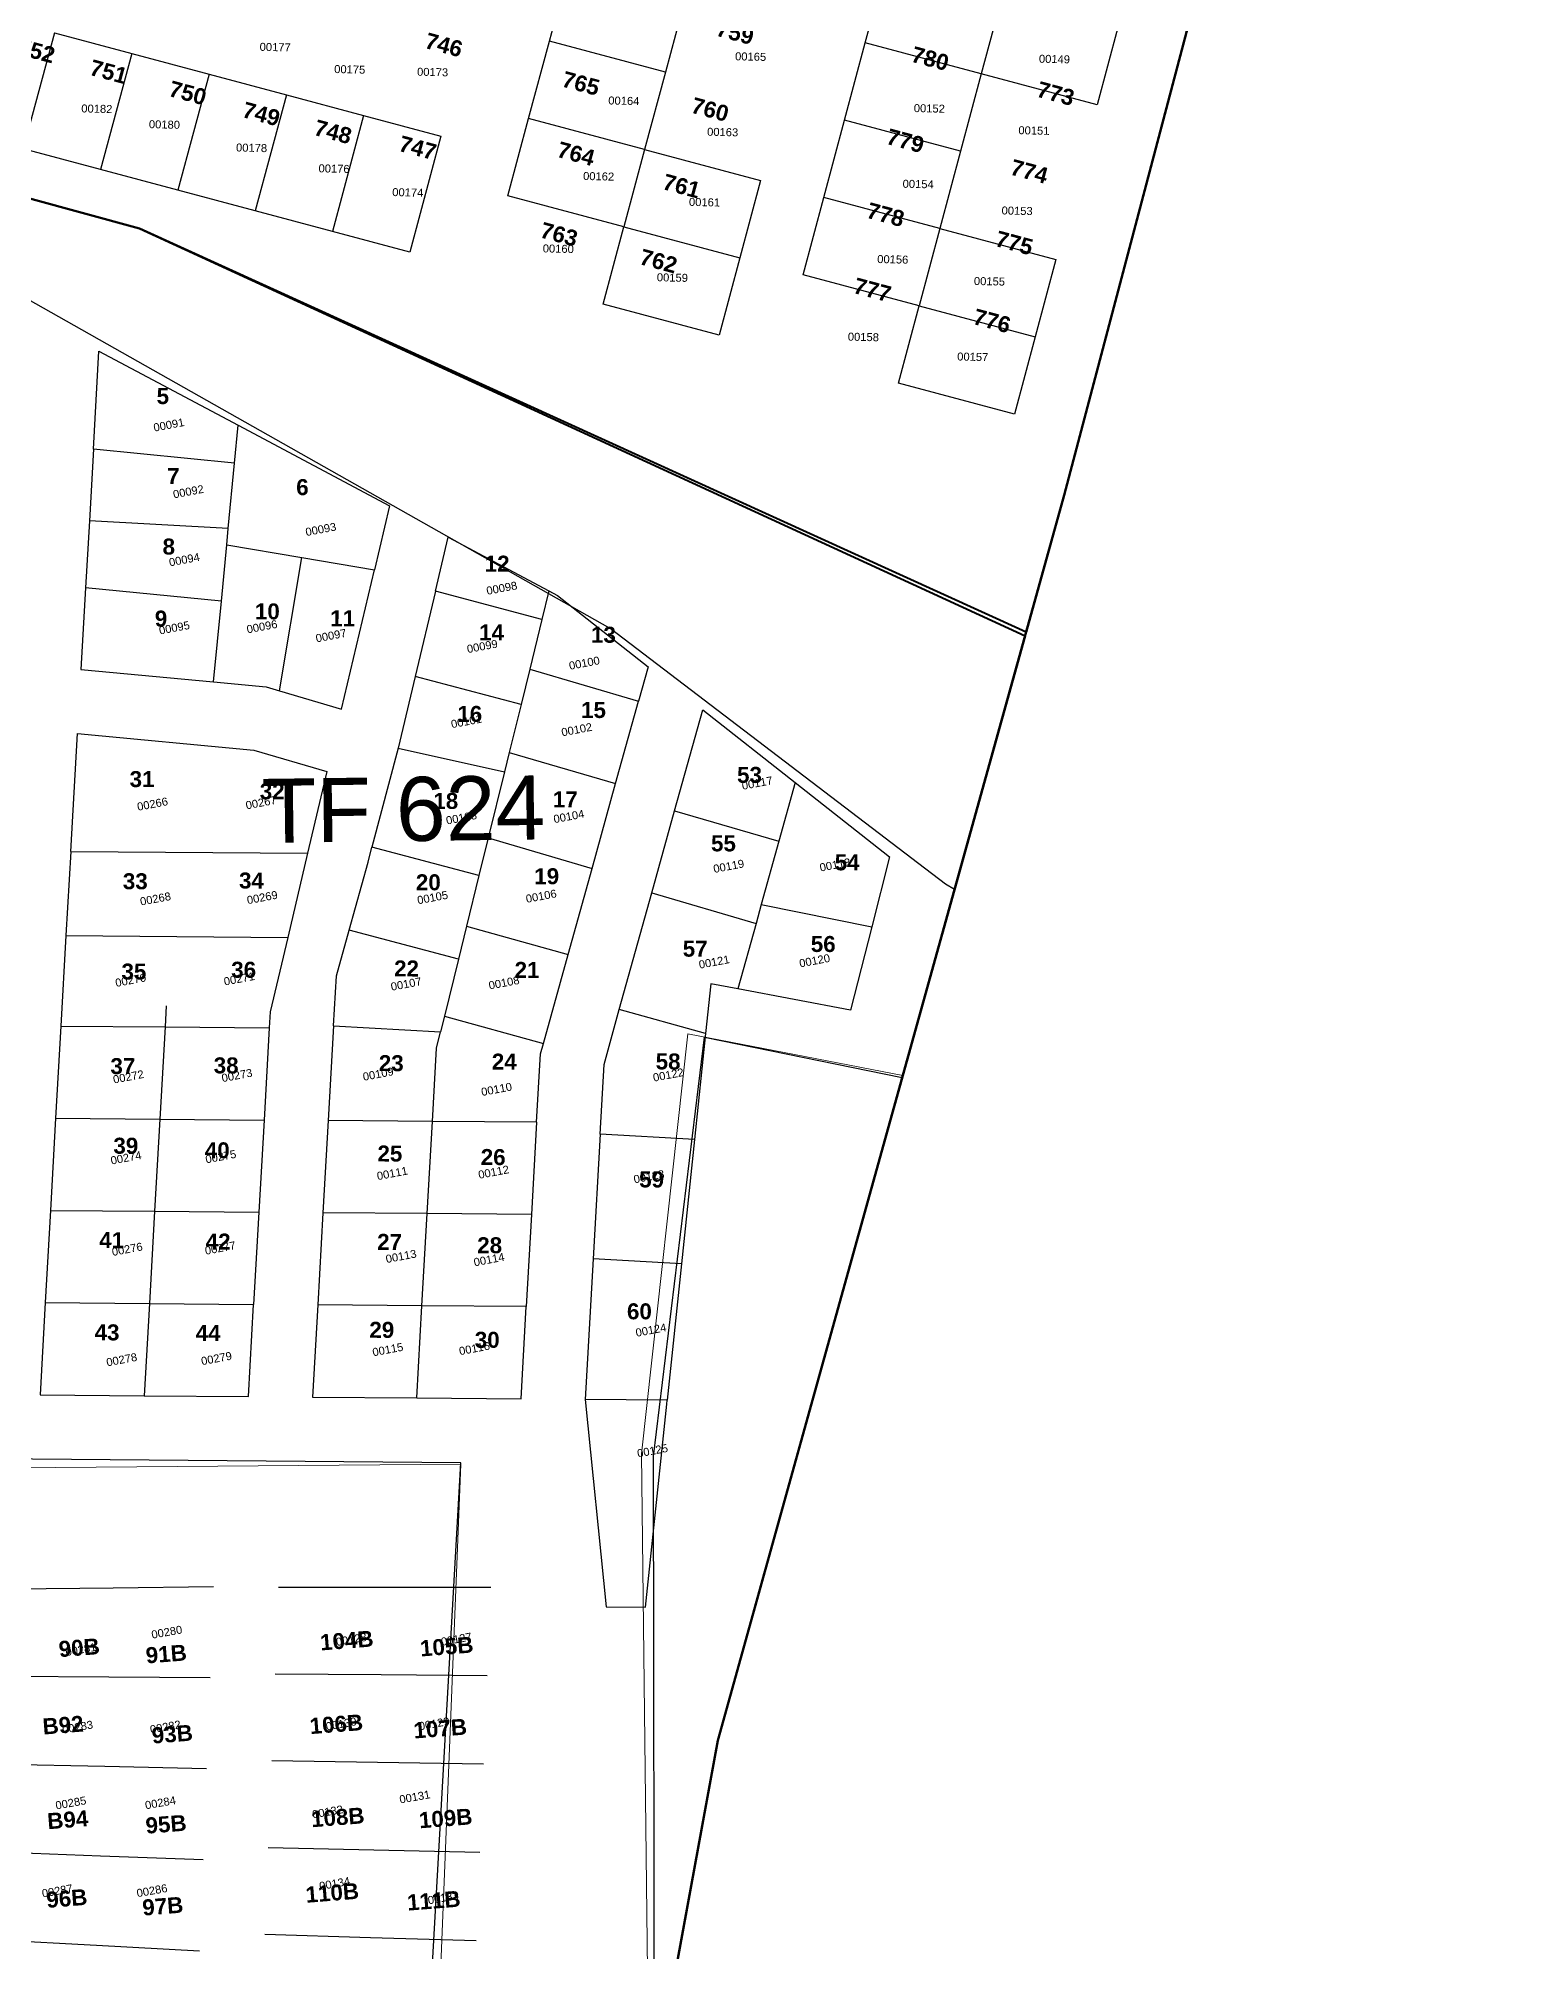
# Model space of a CAD drawing. Header units: metres. Extents: x 0 to 1324930, y 0 to 1631912.
# Drawn here: x 254225.1 to 254411, y 1630227.5 to 1630466.6 of the extents above; entities that cross this region are included whole.
import ezdxf
from ezdxf.enums import TextEntityAlignment as Align

# ---------------------------------------------------------------- set-up
doc = ezdxf.new("R2010")
doc.units = ezdxf.units.M
doc.header["$MEASUREMENT"] = 0
doc.linetypes.add('DGN Style 2', pattern=[29.229957, 17.537974, -11.691983])
doc.layers.add('limites_communes_2025', color=7, linetype='Continuous', lineweight=0)
doc.layers.add('Numero Titre Foncier', color=4, linetype='Continuous', lineweight=0)
for name, color, linetype in [('limites_parcelles', 7, 'Continuous'), ('limites_sections', 7, 'Continuous'), ('limites_tf', 7, 'Continuous'), ('numero_lot', 7, 'Continuous'), ('numero_parcelle', 7, 'Continuous')]:
    doc.layers.add(name, color=color, linetype=linetype)
doc.styles.add('Style-Arial', font='arial.ttf')
doc.styles.add('style1', font='')
doc.styles.get('style1').set_extended_font_data('Times New Roman', bold=True)

msp = doc.modelspace()

# ---------------------------------------------------------------- linework, layer by layer
at = {"layer": 'limites_communes_2025', "color": 3, "lineweight": 80, "flags": 128}
for points in [[(252710.2872, 1631107.3833), (252982.4701, 1631682.9759), (252993.7572, 1631687.3199), (253010.694, 1631729.9757), (253066.3854, 1631842.8952), (253066.3854, 1631842.8952), (253098.7298, 1631912.4498), (253659.0228, 1631648.0069), (253757.0504, 1631605.0124), (254274.3391, 1631378.1314), (254622, 1631294), (254624.2075, 1631293.4301), (254621.5327, 1631279.8563), (254569.5419, 1631182.2248), (254530.2512, 1631049.2714), (254527.2805, 1631037.9628), (254483.023, 1630869.4867), (254395.3871, 1630569.1026), (254353.2541, 1630409.5098), (254309.9852, 1630253.9323), (254287.3632, 1630130.504), (254273.8695, 1629992.7881), (254275.8538, 1629906.666)], [(254353.2541, 1630409.5098), (254395.3871, 1630569.1026)], [(254309.9852, 1630253.9323), (254353.2541, 1630409.5098)], [(254287.3632, 1630130.504), (254309.9852, 1630253.9323)]]:
    msp.add_lwpolyline(points, dxfattribs=at)
at = {"layer": 'limites_parcelles'}
for p, q in [((254288.9388, 1630466.26664), (254291.52602, 1630475.9258)), ((254328.39962, 1630466.05059), (254330.98661, 1630475.71017)), ((254306.01475, 1630472.04497), (254303.42753, 1630462.38581)), ((254345.47598, 1630471.82969), (254342.88899, 1630462.17011)), ((254227.10303, 1630467.30122), (254223.2222, 1630452.81249)), ((254227.10303, 1630467.30122), (254236.76219, 1630464.714)), ((254286.35158, 1630456.60748), (254288.9388, 1630466.26664)), ((254303.42753, 1630462.38581), (254288.9388, 1630466.26664)), ((254325.81263, 1630456.39101), (254328.39962, 1630466.05059)), ((254342.88899, 1630462.17011), (254328.39962, 1630466.05059)), ((254359.96535, 1630467.9492), (254357.37836, 1630458.28962)), ((254236.76219, 1630464.714), (254232.88136, 1630450.22527)), ((254236.76219, 1630464.714), (254246.42135, 1630462.12678)), ((254246.42135, 1630462.12678), (254242.54052, 1630447.63805)), ((254246.42135, 1630462.12678), (254256.0805, 1630459.53956)), ((254303.42753, 1630462.38581), (254300.84031, 1630452.72665)), ((254342.88899, 1630462.17011), (254340.302, 1630452.51053)), ((254357.37836, 1630458.28962), (254342.88899, 1630462.17011)), ((254256.0805, 1630459.53956), (254252.19967, 1630445.05083)), ((254256.0805, 1630459.53956), (254265.73966, 1630456.95234)), ((254265.73966, 1630456.95234), (254261.85883, 1630442.46361)), ((254265.73966, 1630456.95234), (254275.39881, 1630454.36513)), ((254283.76436, 1630446.94833), (254286.35158, 1630456.60748)), ((254300.84031, 1630452.72665), (254286.35158, 1630456.60748)), ((254323.22564, 1630446.73143), (254325.81263, 1630456.39101)), ((254340.302, 1630452.51053), (254325.81263, 1630456.39101)), ((254275.39881, 1630454.36513), (254271.51798, 1630439.87639)), ((254232.88136, 1630450.22527), (254223.2222, 1630452.81249)), ((254300.84031, 1630452.72665), (254298.25309, 1630443.0675)), ((254300.84031, 1630452.72665), (254315.32905, 1630448.84582)), ((254340.302, 1630452.51053), (254337.71501, 1630442.85095)), ((254242.54052, 1630447.63805), (254232.88136, 1630450.22527)), ((254252.19967, 1630445.05083), (254242.54052, 1630447.63805)), ((254298.25309, 1630443.0675), (254283.76436, 1630446.94833)), ((254315.32905, 1630448.84582), (254312.74183, 1630439.18667)), ((254261.85883, 1630442.46361), (254252.19967, 1630445.05083)), ((254320.63865, 1630437.07185), (254323.22564, 1630446.73143)), ((254337.71501, 1630442.85095), (254323.22564, 1630446.73143)), ((254271.51798, 1630439.87639), (254261.85883, 1630442.46361)), ((254295.66587, 1630433.40834), (254298.25309, 1630443.0675)), ((254298.25309, 1630443.0675), (254312.74183, 1630439.18667)), ((254337.71501, 1630442.85095), (254335.12802, 1630433.19137)), ((254337.71501, 1630442.85095), (254352.20438, 1630438.97047)), ((254312.74183, 1630439.18667), (254310.15461, 1630429.52751)), ((254352.20438, 1630438.97047), (254349.61739, 1630429.31089)), ((254335.12802, 1630433.19137), (254320.63865, 1630437.07185)), ((254310.15461, 1630429.52751), (254295.66587, 1630433.40834)), ((254332.54103, 1630423.53179), (254335.12802, 1630433.19137)), ((254335.12802, 1630433.19137), (254349.61739, 1630429.31089)), ((254349.61739, 1630429.31089), (254347.0304, 1630419.65131)), ((254231.97178, 1630415.25727), (254232.66427, 1630427.53636)), ((254232.66427, 1630427.53636), (254250.07426, 1630418.2551)), ((254347.0304, 1630419.65131), (254332.54103, 1630423.53179)), ((254249.61883, 1630413.52525), (254250.07426, 1630418.2551)), ((254250.07426, 1630418.2551), (254268.98163, 1630408.17559)), ((254231.97178, 1630415.25727), (254231.46865, 1630406.33593)), ((254249.61883, 1630413.52525), (254231.97178, 1630415.25727)), ((254248.8322, 1630405.35565), (254249.61883, 1630413.52525)), ((254231.46865, 1630406.33593), (254230.99471, 1630397.93215)), ((254248.8322, 1630405.35565), (254231.46865, 1630406.33593)), ((254268.98163, 1630408.17559), (254267.10027, 1630400.21128)), ((254248.63477, 1630403.30527), (254248.8322, 1630405.35565)), ((254274.69372, 1630397.53792), (254276.28623, 1630404.28151)), ((254276.28623, 1630404.28151), (254288.89064, 1630397.5621)), ((254247.95974, 1630396.29482), (254248.63477, 1630403.30527)), ((254248.63477, 1630403.30527), (254258.00007, 1630401.73607)), ((254255.20806, 1630385.07587), (254258.00007, 1630401.73607)), ((254258.00007, 1630401.73607), (254258.00007, 1630401.73608)), ((254258.00007, 1630401.73607), (254267.10027, 1630400.21128)), ((254262.98605, 1630382.79474), (254267.10027, 1630400.21128)), ((254230.99471, 1630397.93215), (254230.4208, 1630387.75588)), ((254247.95974, 1630396.29482), (254230.99471, 1630397.93215)), ((254274.69372, 1630397.53792), (254272.17428, 1630386.8692)), ((254288.01567, 1630394.00439), (254274.69372, 1630397.53792)), ((254288.89064, 1630397.5621), (254288.01567, 1630394.00439)), ((254288.89064, 1630397.5621), (254289.96335, 1630396.99024)), ((254289.96335, 1630396.99024), (254301.2826, 1630388.08187)), ((254246.98642, 1630386.18645), (254247.95974, 1630396.29482)), ((254288.01567, 1630394.00439), (254286.48703, 1630387.78876)), ((254230.4208, 1630387.75588), (254246.98642, 1630386.18645)), ((254286.48703, 1630387.78876), (254285.39801, 1630383.36072)), ((254286.48703, 1630387.78876), (254300.09141, 1630383.79976)), ((254301.2826, 1630388.08187), (254300.09141, 1630383.79976)), ((254246.98642, 1630386.18645), (254253.54106, 1630385.56477)), ((254253.54106, 1630385.56477), (254255.20806, 1630385.07587)), ((254255.20806, 1630385.07587), (254262.98605, 1630382.79474)), ((254272.17428, 1630386.8692), (254270.05732, 1630377.90481)), ((254285.39801, 1630383.36072), (254272.17428, 1630386.8692)), ((254285.39801, 1630383.36072), (254283.92766, 1630377.38212)), ((254297.2218, 1630373.48404), (254300.09141, 1630383.79976)), ((254304.58845, 1630370.09988), (254308.09843, 1630382.71774)), ((254308.09843, 1630382.71774), (254319.6539, 1630373.62395)), ((254229.13757, 1630365.0189), (254229.96929, 1630379.75913)), ((254229.96929, 1630379.75913), (254252.03045, 1630377.66841)), ((254252.03045, 1630377.66841), (254261.14461, 1630374.99547)), ((254270.05732, 1630377.90481), (254266.77825, 1630365.54704)), ((254270.05732, 1630377.90481), (254283.3303, 1630374.95319)), ((254283.92766, 1630377.38212), (254283.3303, 1630374.95319)), ((254283.92766, 1630377.38212), (254297.2218, 1630373.48404)), ((254261.14461, 1630374.99547), (254258.73109, 1630364.77615)), ((254283.3303, 1630374.95319), (254281.29909, 1630366.6941)), ((254294.27455, 1630362.8892), (254297.2218, 1630373.48404)), ((254319.6539, 1630373.62395), (254317.61106, 1630366.28129)), ((254319.6539, 1630373.62395), (254331.44201, 1630364.34708)), ((254301.73218, 1630359.83201), (254304.58845, 1630370.09988)), ((254304.58839, 1630370.0999), (254304.58845, 1630370.09988)), ((254304.58845, 1630370.09988), (254317.61106, 1630366.28129)), ((254266.28382, 1630363.68369), (254266.77825, 1630365.54704)), ((254280.14492, 1630362.00113), (254266.77825, 1630365.54704)), ((254281.29909, 1630366.6941), (254280.14492, 1630362.00113)), ((254281.29909, 1630366.6941), (254294.27455, 1630362.8892)), ((254317.61106, 1630366.28129), (254315.41634, 1630358.39213)), ((254229.13757, 1630365.0189), (254228.54311, 1630354.48338)), ((254229.13757, 1630365.0189), (254258.73109, 1630364.77615)), ((254258.73109, 1630364.77615), (254256.24652, 1630354.25596)), ((254263.9204, 1630355.18642), (254266.28382, 1630363.68369)), ((254331.44201, 1630364.34708), (254329.21252, 1630355.56601)), ((254280.14492, 1630362.00113), (254278.58628, 1630355.66353)), ((254291.28197, 1630352.13141), (254294.27455, 1630362.8892)), ((254297.6786, 1630345.26), (254301.73218, 1630359.83201)), ((254301.73218, 1630359.83201), (254314.75471, 1630356.01383)), ((254315.41634, 1630358.39213), (254314.75471, 1630356.01383)), ((254315.41634, 1630358.39213), (254329.21252, 1630355.56601)), ((254314.75471, 1630356.01383), (254312.47655, 1630347.82473)), ((254228.54311, 1630354.48338), (254227.90543, 1630343.18211)), ((254228.54311, 1630354.48338), (254256.24652, 1630354.25596)), ((254256.24652, 1630354.25596), (254254.05367, 1630344.97099)), ((254262.32616, 1630349.45457), (254263.9204, 1630355.18642)), ((254277.5779, 1630351.56335), (254263.9204, 1630355.18642)), ((254278.58628, 1630355.66353), (254277.5779, 1630351.56335)), ((254278.58628, 1630355.66353), (254291.28197, 1630352.13141)), ((254329.21252, 1630355.56601), (254326.57256, 1630345.16825)), ((254277.5779, 1630351.56335), (254275.8264, 1630344.4416)), ((254288.18632, 1630341.0031), (254291.28197, 1630352.13141)), ((254261.97512, 1630343.22895), (254262.32616, 1630349.45457)), ((254309.09397, 1630348.4622), (254308.44728, 1630342.2636)), ((254312.47655, 1630347.82473), (254309.09397, 1630348.4622)), ((254326.57256, 1630345.16825), (254312.47655, 1630347.82473)), ((254241.07182, 1630345.70241), (254240.92359, 1630343.07483)), ((254254.05367, 1630344.97099), (254253.94072, 1630342.96756)), ((254275.8264, 1630344.4416), (254275.34274, 1630342.475)), ((254275.8264, 1630344.4416), (254288.18632, 1630341.0031)), ((254295.76843, 1630338.39322), (254297.6786, 1630345.26)), ((254308.44728, 1630342.2636), (254297.6786, 1630345.26)), ((254227.90543, 1630343.18211), (254227.25544, 1630331.66258)), ((254227.90543, 1630343.18211), (254240.92359, 1630343.07483)), ((254240.92359, 1630343.07483), (254240.27376, 1630331.5553)), ((254240.92359, 1630343.07483), (254253.94072, 1630342.96756)), ((254253.94072, 1630342.96756), (254253.29132, 1630331.44802)), ((254261.97512, 1630343.22895), (254261.30697, 1630331.3796)), ((254261.97512, 1630343.22895), (254275.34274, 1630342.475)), ((254274.84259, 1630340.44133), (254275.34274, 1630342.475)), ((254308.44728, 1630342.2636), (254307.06613, 1630329.0252)), ((254274.32558, 1630331.27182), (254274.84259, 1630340.44133)), ((254287.34498, 1630331.16403), (254287.82644, 1630339.7094)), ((254287.82644, 1630339.7094), (254288.18632, 1630341.0031)), ((254295.27778, 1630329.68951), (254295.76843, 1630338.39322)), ((254227.25544, 1630331.66258), (254226.60545, 1630320.14306)), ((254227.25544, 1630331.66258), (254240.27376, 1630331.5553)), ((254240.27376, 1630331.5553), (254239.62396, 1630320.03628)), ((254240.27376, 1630331.5553), (254253.29132, 1630331.44802)), ((254253.29132, 1630331.44802), (254252.64197, 1630319.9295)), ((254261.30697, 1630331.3796), (254260.65736, 1630319.8591)), ((254274.32558, 1630331.27182), (254261.30697, 1630331.3796)), ((254273.67602, 1630319.75129), (254274.32558, 1630331.27182)), ((254287.34498, 1630331.16403), (254274.32558, 1630331.27182)), ((254287.34498, 1630331.16403), (254286.6959, 1630319.64347)), ((254295.27778, 1630329.68951), (254294.39853, 1630314.09221)), ((254307.06613, 1630329.0252), (254295.27778, 1630329.68951)), ((254307.06613, 1630329.0252), (254305.44323, 1630313.46957)), ((254226.60545, 1630320.14306), (254225.95552, 1630308.62453)), ((254226.60545, 1630320.14306), (254239.62396, 1630320.03628)), ((254239.62396, 1630320.03628), (254238.97418, 1630308.51776)), ((254239.62396, 1630320.03628), (254252.64197, 1630319.9295)), ((254252.64197, 1630319.9295), (254251.99262, 1630308.41098)), ((254260.65736, 1630319.8591), (254260.0078, 1630308.33955)), ((254273.67602, 1630319.75129), (254260.65736, 1630319.8591)), ((254273.02651, 1630308.23177), (254273.67602, 1630319.75129)), ((254286.6959, 1630319.64347), (254273.67602, 1630319.75129)), ((254286.6959, 1630319.64347), (254286.04688, 1630308.12396)), ((254294.39853, 1630314.09221), (254293.40928, 1630296.54371)), ((254305.44323, 1630313.46957), (254294.39853, 1630314.09221)), ((254305.44323, 1630313.46957), (254303.66808, 1630296.45458)), ((254225.95552, 1630308.62453), (254225.30551, 1630297.10468)), ((254225.95552, 1630308.62453), (254238.97418, 1630308.51776)), ((254238.97418, 1630308.51776), (254238.32442, 1630296.99771)), ((254238.97418, 1630308.51776), (254251.99262, 1630308.41098)), ((254251.34318, 1630296.89074), (254251.99262, 1630308.41098)), ((254260.0078, 1630308.33955), (254259.35847, 1630296.82384)), ((254273.02651, 1630308.23177), (254260.0078, 1630308.33955)), ((254272.37733, 1630296.71815), (254273.02651, 1630308.23177)), ((254286.04688, 1630308.12396), (254273.02651, 1630308.23177)), ((254285.39831, 1630296.61244), (254286.04688, 1630308.12396)), ((254225.30551, 1630297.10468), (254238.32442, 1630296.99771)), ((254238.32442, 1630296.99771), (254251.34318, 1630296.89074)), ((254259.35847, 1630296.82384), (254272.37733, 1630296.71815)), ((254272.37733, 1630296.71815), (254285.39831, 1630296.61244)), ((254293.40928, 1630296.54371), (254296.03727, 1630270.63448)), ((254303.66808, 1630296.45458), (254293.40928, 1630296.54371)), ((254303.61409, 1630295.93707), (254303.66808, 1630296.45458)), ((254300.96723, 1630270.56675), (254303.61409, 1630295.93707)), ((254221.90159, 1630272.86111), (254234.44417, 1630273.00398)), ((254234.44417, 1630273.00398), (254246.98774, 1630273.14687)), ((254255.09767, 1630273.07711), (254268.35345, 1630273.06533)), ((254268.35345, 1630273.06533), (254281.6102, 1630273.05399)), ((254296.03727, 1630270.63448), (254300.96723, 1630270.56675)), ((254233.9229, 1630261.82906), (254221.29501, 1630261.89704)), ((254246.55138, 1630261.76108), (254233.9229, 1630261.82906)), ((254267.91213, 1630262.11674), (254254.67288, 1630262.22165)), ((254281.15209, 1630262.01183), (254267.91213, 1630262.11674)), ((254233.40161, 1630250.65361), (254220.68818, 1630250.93191)), ((254267.47077, 1630251.16742), (254254.24773, 1630251.36515)), ((254280.69399, 1630250.96968), (254267.47077, 1630251.16742)), ((254246.11502, 1630250.37529), (254233.40161, 1630250.65361)), ((254232.88034, 1630239.47864), (254220.08144, 1630239.96684)), ((254245.67857, 1630238.99046), (254232.88034, 1630239.47864)), ((254267.02946, 1630240.21908), (254253.82285, 1630240.50969)), ((254280.23574, 1630239.92848), (254267.02946, 1630240.21908)), ((254266.5881, 1630229.26975), (254253.39778, 1630229.65319)), ((254279.77772, 1630228.88632), (254266.5881, 1630229.26975)), ((254232.35908, 1630228.30369), (254219.47477, 1630229.00277)), ((254245.24232, 1630227.60467), (254232.35908, 1630228.30369))]:
    msp.add_line(p, q, dxfattribs=at)
at = {"layer": 'limites_sections', "color": 112, "linetype": 'Continuous', "lineweight": 40, "flags": 128}
for points in [[(254450.84006, 1630759.17525), (254395.3871, 1630569.1026), (254353.2541, 1630409.5098), (254348.49226, 1630392.38815), (254237.72828, 1630442.84484), (254040.03808, 1630496.89822), (253942.17203, 1630521.14592), (253859.1482, 1630539.48477), (253853.18689, 1630453.72681), (253808.24301, 1630442.91488), (253793.1789, 1630438.29059), (253774.7544, 1630423.15502), (253711.13409, 1630399.98221), (253678.01584, 1630518.05282), (253627.84835, 1630688.3893), (253621.62441, 1630712.82884), (253610.97515, 1630786.91817), (253609.69659, 1630931.39724), (253737.56631, 1630938.28485), (253928.21617, 1630961.4925), (253976.91465, 1630881.7928), (254242.09831, 1630809.46707), (254450.84006, 1630759.17525)], [(254348.37093, 1630391.95188), (254309.9852, 1630253.9323), (254287.3632, 1630130.504), (254273.8695, 1629992.7881), (254275.33492, 1629929.18652), (254144.35091, 1629962.85453), (254129.31023, 1629944.47073), (254024.76813, 1629997.35713), (253955.51113, 1630039.11967), (253907.40539, 1630046.33621), (253799.36956, 1630038.16252), (253786.49656, 1630083.30013), (253767.95025, 1630162.06918), (253749.05444, 1630241.18813), (253711.26262, 1630399.42594), (253774.7544, 1630423.15502), (253793.1789, 1630438.29059), (253808.24301, 1630442.91488), (253853.18689, 1630453.72681), (253859.1482, 1630539.48477), (253942.17203, 1630521.14592), (254040.03808, 1630496.89822), (254237.72828, 1630442.84484), (254348.37093, 1630391.95188)]]:
    msp.add_lwpolyline(points, close=True, dxfattribs=at)
at = {"layer": 'limites_tf', "color": 5, "linetype": 'Continuous', "lineweight": 30, "flags": 128}
msp.add_lwpolyline([(254377.21493, 1630714.46368), (254382.80045, 1630626.43015), (254394.76363, 1630566.741), (254394.76363, 1630566.741), (254353.2541, 1630409.5098), (254339.54993, 1630360.23513), (254338.41222, 1630360.92215), (254296.51926, 1630392.8693), (254192.85354, 1630451.47248), (254091.99064, 1630476.36805), (253923.42389, 1630459.48785)], dxfattribs=at)
at = {"layer": 'limites_tf', "color": 5, "linetype": 'Continuous', "lineweight": 0, "flags": 128}
for points in [[(254306.24079, 1630342.21076), (254333.08593, 1630336.9932), (254309.9852, 1630253.9323), (254301.42584, 1630207.23142), (254300.44516, 1630289.74922), (254306.24079, 1630342.21076)], [(254122.53016, 1630288.65895), (254084.24721, 1630328.68593), (254077.60485, 1630208.64754), (254113.88112, 1630191.78603), (254151.19515, 1630177.36847), (254189.50071, 1630165.86428), (254228.73737, 1630158.06274), (254272.67239, 1630157.97403), (254277.88673, 1630288.43444), (254151.32934, 1630287.39987), (254122.53016, 1630288.65895)]]:
    msp.add_lwpolyline(points, close=True, dxfattribs=at)
at = {"layer": 'limites_tf', "color": 7, "linetype": 'Continuous', "lineweight": 30, "flags": 128}
msp.add_lwpolyline([(254308.30606, 1630341.81036), (254333.01519, 1630336.73886), (254309.9852, 1630253.9323), (254302.07244, 1630210.75934), (254301.96138, 1630289.41239), (254308.30606, 1630341.81036)], close=True, dxfattribs=at)
at = {"layer": 'limites_tf', "color": 5, "linetype": 'Continuous', "lineweight": 30, "elevation": -1.032, "flags": 128}
msp.add_lwpolyline([(254122.5657, 1630291.43751), (254084.95875, 1630332.10029), (254076.30616, 1630212.19003), (254112.29483, 1630194.72311), (254149.36206, 1630179.6824), (254187.4695, 1630167.53804), (254226.56994, 1630159.0802), (254270.49731, 1630158.2554), (254277.8967, 1630288.61014), (254151.33974, 1630289.69611), (254122.5657, 1630291.43751)], close=True, dxfattribs=at)

# ---------------------------------------------------------------- texts
at = {"layer": 'Numero Titre Foncier', "color": 4, "linetype": 'Continuous', "lineweight": 0, "style": 'Style-Arial'}
msp.add_text('TF 624', height=8.003145, rotation=0.73413, dxfattribs=at).set_placement((254270.70889, 1630370.29396), align=Align.MIDDLE_CENTER)
at = {"layer": 'numero_lot', "color": 7, "lineweight": 13, "char_height": 2, "attachment_point": 7, "line_spacing_factor": 0.72, "style": 'style1'}
for s, insert, rotation in [('\\fArial|b1|i0|c00|p39;759', (254309.63778, 1630466.93699), 345.0052164), ('\\fArial|b1|i0|c00|p39;752', (254222.33242, 1630464.64116), 345.0052164), ('\\fArial|b1|i0|c00|p39;746', (254273.24961, 1630465.40187), 345.0052164), ('\\fArial|b1|i0|c00|p39;751', (254231.36386, 1630462.0486), 345.0052164), ('\\fArial|b1|i0|c00|p39;780', (254334.00473, 1630463.68976), 345.0071208), ('\\fArial|b1|i0|c00|p39;750', (254241.2489, 1630459.40088), 345.0052164), ('\\fArial|b1|i0|c00|p39;765', (254290.36706, 1630460.5905), 345.0052164), ('\\fArial|b1|i0|c00|p39;773', (254349.68091, 1630459.31794), 345.0071208), ('\\fArial|b1|i0|c00|p39;760', (254306.50887, 1630457.32562), 345.0052164), ('\\fArial|b1|i0|c00|p39;749', (254250.44239, 1630456.7649), 345.0052164), ('\\fArial|b1|i0|c00|p39;748', (254259.3985, 1630454.53948), 345.0052164), ('\\fArial|b1|i0|c00|p39;747', (254269.98648, 1630452.57088), 345.0052164), ('\\fArial|b1|i0|c00|p39;779', (254330.90604, 1630453.41655), 345.0071208), ('\\fArial|b1|i0|c00|p39;764', (254289.75873, 1630451.80171), 345.0052164), ('\\fArial|b1|i0|c00|p39;761', (254302.94681, 1630447.76545), 345.0052164), ('\\fArial|b1|i0|c00|p39;774', (254346.38816, 1630449.61716), 345.0071208), ('\\fArial|b1|i0|c00|p39;778', (254328.43493, 1630444.18966), 345.0071208), ('\\fArial|b1|i0|c00|p39;763', (254287.64018, 1630441.72738), 345.0052164), ('\\fArial|b1|i0|c00|p39;775', (254344.50889, 1630440.6546), 345.0071208), ('\\fArial|b1|i0|c00|p39;762', (254300.06683, 1630438.38671), 345.0052164), ('\\fArial|b1|i0|c00|p39;777', (254326.79307, 1630434.81655), 345.0071208), ('\\fArial|b1|i0|c00|p39;776', (254341.7267, 1630430.91471), 345.0071208)]:
    msp.add_mtext(s, dxfattribs=dict(at, insert=insert, rotation=rotation))
at = {"layer": 'numero_lot', "color": 7, "linetype": 'DGN Style 2', "lineweight": 13, "char_height": 2, "attachment_point": 7, "rotation": 359.8184294, "line_spacing_factor": 0.72, "style": 'style1'}
for s, insert in [('\\fArial|b1|i0|c00|p39;5', (254239.87041, 1630420.87903)), ('\\fArial|b1|i0|c00|p39;7', (254241.18279, 1630410.93192)), ('\\fArial|b1|i0|c00|p39;6', (254257.30852, 1630409.50274)), ('\\fArial|b1|i0|c00|p39;8', (254240.61651, 1630402.07666)), ('\\fArial|b1|i0|c00|p39;12', (254280.85735, 1630399.97134)), ('\\fArial|b1|i0|c00|p39;9', (254239.64762, 1630393.07715)), ('\\fArial|b1|i0|c00|p39;10', (254252.15078, 1630393.9779)), ('\\fArial|b1|i0|c00|p39;11', (254261.55767, 1630393.14177)), ('\\fArial|b1|i0|c00|p39;14', (254280.15737, 1630391.37514)), ('\\fArial|b1|i0|c00|p39;13', (254294.13604, 1630391.06073)), ('\\fArial|b1|i0|c00|p39;16', (254277.43696, 1630381.1717)), ('\\fArial|b1|i0|c00|p39;15', (254292.89645, 1630381.65991)), ('\\fArial|b1|i0|c00|p39;31', (254236.49794, 1630373.01915)), ('\\fArial|b1|i0|c00|p39;53', (254312.38549, 1630373.54395)), ('\\fArial|b1|i0|c00|p39;32', (254252.75694, 1630371.49003)), ('\\fArial|b1|i0|c00|p39;18', (254274.44448, 1630370.29685)), ('\\fArial|b1|i0|c00|p39;17', (254289.36612, 1630370.51867)), ('\\fArial|b1|i0|c00|p39;55', (254309.13178, 1630364.98837)), ('\\fArial|b1|i0|c00|p39;54', (254324.58264, 1630362.62096)), ('\\fArial|b1|i0|c00|p39;33', (254235.65118, 1630360.25775)), ('\\fArial|b1|i0|c00|p39;34', (254250.16813, 1630360.3458)), ('\\fArial|b1|i0|c00|p39;20', (254272.26092, 1630360.12772)), ('\\fArial|b1|i0|c00|p39;19', (254287.04868, 1630360.88718)), ('\\fArial|b1|i0|c00|p39;57', (254305.59606, 1630351.83234)), ('\\fArial|b1|i0|c00|p39;56', (254321.59313, 1630352.41937)), ('\\fArial|b1|i0|c00|p39;36', (254249.19142, 1630349.19645)), ('\\fArial|b1|i0|c00|p39;22', (254269.53797, 1630349.38707)), ('\\fArial|b1|i0|c00|p39;21', (254284.59201, 1630349.20431)), ('\\fArial|b1|i0|c00|p39;35', (254235.48004, 1630348.9708)), ('\\fArial|b1|i0|c00|p39;38', (254247.00285, 1630337.24463)), ('\\fArial|b1|i0|c00|p39;23', (254267.63025, 1630337.52339)), ('\\fArial|b1|i0|c00|p39;24', (254281.74448, 1630337.74677)), ('\\fArial|b1|i0|c00|p39;58', (254302.21607, 1630337.73991)), ('\\fArial|b1|i0|c00|p39;37', (254234.09942, 1630337.15147)), ('\\fArial|b1|i0|c00|p39;39', (254234.47006, 1630327.20634)), ('\\fArial|b1|i0|c00|p39;40', (254245.89385, 1630326.63392)), ('\\fArial|b1|i0|c00|p39;25', (254267.46012, 1630326.23744)), ('\\fArial|b1|i0|c00|p39;26', (254280.36206, 1630325.79339)), ('\\fArial|b1|i0|c00|p39;59', (254300.15455, 1630322.99758)), ('\\fArial|b1|i0|c00|p39;41', (254232.69692, 1630315.43928)), ('\\fArial|b1|i0|c00|p39;42', (254246.00302, 1630315.26305)), ('\\fArial|b1|i0|c00|p39;27', (254267.42457, 1630315.21917)), ('\\fArial|b1|i0|c00|p39;28', (254279.92414, 1630314.7774)), ('\\fArial|b1|i0|c00|p39;60', (254298.6311, 1630306.51684)), ('\\fArial|b1|i0|c00|p39;43', (254232.12309, 1630303.88649)), ('\\fArial|b1|i0|c00|p39;44', (254244.75689, 1630303.84646)), ('\\fArial|b1|i0|c00|p39;29', (254266.44928, 1630304.20388)), ('\\fArial|b1|i0|c00|p39;30', (254279.61835, 1630302.95366))]:
    msp.add_mtext(s, dxfattribs=dict(at, insert=insert))
at = {"layer": 'numero_lot', "color": 7, "linetype": 'Continuous', "lineweight": 13, "char_height": 2, "attachment_point": 7, "rotation": 4.4067778, "line_spacing_factor": 0.72, "style": 'style1'}
for s, insert in [('\\fArial|b1|i0|c00|p39;104B', (254260.37345, 1630265.13257)), ('\\fArial|b1|i0|c00|p39;90B', (254227.72746, 1630264.29542)), ('\\fArial|b1|i0|c00|p39;91B', (254238.59864, 1630263.50782)), ('\\fArial|b1|i0|c00|p39;105B', (254272.85827, 1630264.37814)), ('\\fArial|b1|i0|c00|p39;B92', (254225.70561, 1630254.62272)), ('\\fArial|b1|i0|c00|p39;93B', (254239.35466, 1630253.48767)), ('\\fArial|b1|i0|c00|p39;106B', (254259.06895, 1630254.67862)), ('\\fArial|b1|i0|c00|p39;107B', (254272.04981, 1630254.12891)), ('\\fArial|b1|i0|c00|p39;B94', (254226.29281, 1630242.79347)), ('\\fArial|b1|i0|c00|p39;95B', (254238.5739, 1630242.23584)), ('\\fArial|b1|i0|c00|p39;108B', (254259.25071, 1630243.0412)), ('\\fArial|b1|i0|c00|p39;109B', (254272.72637, 1630242.90883)), ('\\fArial|b1|i0|c00|p39;96B', (254226.17894, 1630232.96454)), ('\\fArial|b1|i0|c00|p39;97B', (254238.16595, 1630231.99452)), ('\\fArial|b1|i0|c00|p39;110B', (254258.56363, 1630233.60438)), ('\\fArial|b1|i0|c00|p39;111B', (254271.24077, 1630232.65264))]:
    msp.add_mtext(s, dxfattribs=dict(at, insert=insert))
at = {"layer": 'numero_parcelle', "color": 5, "lineweight": 0, "style": 'Style-Arial'}
for s, rotation, p in [('00177', 358.71223, (254252.75699, 1630466.05077)), ('00165', 358.71223, (254312.15372, 1630464.86989)), ('00149', 358.71413, (254350.11376, 1630464.56473)), ('00175', 358.71223, (254262.07003, 1630463.2733)), ('00173', 358.71223, (254272.42495, 1630462.94176)), ('00164', 358.71223, (254296.31334, 1630459.34894)), ('00182', 358.71223, (254230.47755, 1630458.35339)), ('00180', 358.71223, (254238.9206, 1630456.38567)), ('00152', 358.71413, (254334.48056, 1630458.39636)), ('00163', 358.71223, (254308.66035, 1630455.44146)), ('00151', 358.71413, (254347.54467, 1630455.63369)), ('00178', 358.71223, (254249.80965, 1630453.474)), ('00176', 358.71223, (254260.11353, 1630450.8718)), ('00162', 358.71223, (254293.16522, 1630449.91275)), ('00174', 358.71223, (254269.3235, 1630447.89911)), ('00154', 358.71413, (254333.0841, 1630448.94511)), ('00161', 358.71223, (254306.39086, 1630446.67693)), ('00153', 358.71413, (254345.44442, 1630445.60557)), ('00160', 358.71223, (254288.12605, 1630440.86477)), ('00159', 358.71223, (254302.37963, 1630437.26013)), ('00156', 358.71413, (254329.91207, 1630439.53371)), ('00155', 358.71413, (254341.98975, 1630436.79319)), ('00158', 358.71413, (254326.24018, 1630429.83721)), ('00157', 358.71413, (254339.90279, 1630427.35743)), ('00091', 10.73413, (254239.3993, 1630418.44252)), ('00092', 10.73413, (254241.84344, 1630410.10174)), ('00093', 10.73413, (254258.3877, 1630405.38896)), ('00094', 10.73413, (254241.33731, 1630401.60003)), ('00098', 10.73413, (254280.99335, 1630398.04524)), ('00095', 10.73413, (254240.09322, 1630393.08887)), ('00096', 10.73413, (254251.03966, 1630393.22914)), ('00097', 10.73413, (254259.665, 1630392.10847)), ('00099', 10.73413, (254278.55603, 1630390.76757)), ('00100', 10.73413, (254291.30594, 1630388.67962)), ('00101', 10.73413, (254276.56744, 1630381.38504)), ('00102', 10.73413, (254290.35807, 1630380.36573)), ('00117', 10.73413, (254312.89923, 1630373.68295)), ('00266', 10.73413, (254237.35822, 1630371.06411)), ('00267', 10.73413, (254250.91828, 1630371.23787)), ('00103', 10.73413, (254275.94847, 1630369.34661)), ('00104', 10.73413, (254289.37236, 1630369.51862)), ('00119', 10.73413, (254309.34192, 1630363.29536)), ('00118', 10.73413, (254322.62524, 1630363.46557)), ('00268', 10.73413, (254237.72528, 1630359.2186)), ('00269', 10.73413, (254251.0701, 1630359.3896)), ('00105', 10.73413, (254272.35061, 1630359.38063)), ('00106', 10.73413, (254285.91506, 1630359.55444)), ('00121', 10.73413, (254307.52702, 1630351.32955)), ('00120', 10.73413, (254320.07238, 1630351.4903)), ('00270', 10.73413, (254234.62643, 1630349.05235)), ('00271', 10.73413, (254248.18649, 1630349.2261)), ('00107', 10.73413, (254269.04469, 1630348.57414)), ('00108', 10.73413, (254281.27378, 1630348.73084)), ('00272', 10.73413, (254234.35054, 1630336.98314)), ('00273', 10.73413, (254247.91059, 1630337.15689)), ('00109', 10.73413, (254265.55113, 1630337.32553)), ('00122', 10.73413, (254301.80314, 1630337.22063)), ('00110', 10.73413, (254280.33719, 1630335.42197)), ('00274', 10.73413, (254234.04979, 1630326.85274)), ('00275', 10.73413, (254245.88794, 1630327.00443)), ('00111', 10.73413, (254267.30936, 1630324.91303)), ('00112', 10.73413, (254279.97771, 1630325.07536)), ('00123', 10.73413, (254299.38274, 1630324.50835)), ('00276', 10.73413, (254234.19609, 1630315.43531)), ('00277', 10.73413, (254245.819, 1630315.58425)), ('00113', 10.73413, (254268.41385, 1630314.55017)), ('00114', 10.73413, (254279.4028, 1630314.14117)), ('00124', 10.73413, (254299.62841, 1630305.33569)), ('00115', 10.73413, (254266.75341, 1630302.89837)), ('00116', 10.73413, (254277.57686, 1630303.03706)), ('00278', 10.73413, (254233.5118, 1630301.63721)), ('00279', 10.73413, (254245.34995, 1630301.7889)), ('00125', 10.73413, (254299.82164, 1630290.25608)), ('00280', 10.13223, (254239.14667, 1630267.61595)), ('00281', 10.13223, (254228.40656, 1630265.4376)), ('00128', 10.13223, (254262.19312, 1630266.6965)), ('00127', 10.13223, (254275.31853, 1630266.7268)), ('00283', 10.13223, (254227.99858, 1630255.74565)), ('00282', 10.13223, (254238.97229, 1630255.77098)), ('00130', 10.13223, (254260.92645, 1630256.14115)), ('00129', 10.13223, (254272.54567, 1630256.16796)), ('00285', 10.13223, (254227.15977, 1630246.26806)), ('00284', 10.13223, (254238.34864, 1630246.29388)), ('00131', 10.13223, (254270.13055, 1630247.01566)), ('00132', 10.13223, (254259.23043, 1630245.15408)), ('00134', 10.13223, (254260.1118, 1630236.19398)), ('00287', 10.13223, (254225.46375, 1630235.281)), ('00286', 10.13223, (254237.29814, 1630235.30831)), ('00133', 10.13223, (254273.67172, 1630234.41962))]:
    msp.add_text(s, height=1, rotation=rotation, dxfattribs=at).set_placement(p, align=Align.TOP_LEFT)

doc.saveas('drawing.dxf')
